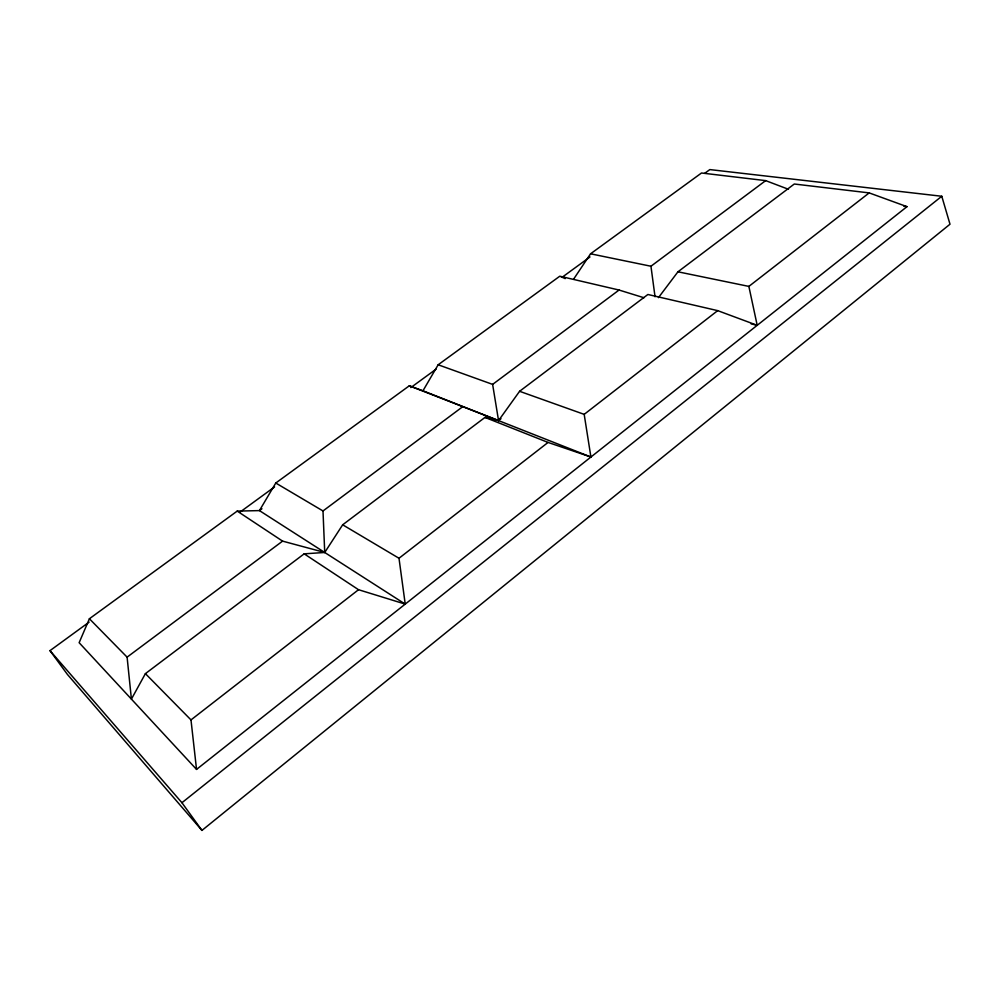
<?xml version="1.0" encoding="UTF-8"?>
<svg xmlns="http://www.w3.org/2000/svg" width="1000" height="1000" viewBox="0 0 1000 1000"><rect width="100%" height="100%" fill="white"/><g stroke="black" fill="none" stroke-linecap="round" stroke-linejoin="round"><path stroke-width="1.5" d="M89.4 618.75L127.1 657.15L131.412 699.125L145.4 673.637L304.175 553.837L324.725 552.475L342.675 524.8L399 558.263L405.225 604.113L259.438 510.6L237.213 511.1L89.4 618.75L79.138 642.7L196.537 769.412L906.988 206.663L869.188 192.9L794.3 184.013L677.95 271.8L658.438 297.663M261.95 508.75L259.438 510.6L275.775 483.025L409.3 385.8L422.962 390.788L438.162 364.775L559.788 276.212L619.05 290.038L643.975 297.75M573.65 279.1L590.562 253.8L701.513 173L765.675 180.625L788.45 189.275M869.188 192.9L748.863 286.4L757.2 325.312L717.675 310.637L647.887 294.488L519.587 391.3L498.55 420.6L409.3 385.8M342.675 524.8L484.988 417.413L498.55 420.6L492.625 384.387L438.162 364.775M89.113 622.125L50 650.638L67.45 674.475L201.95 830.413L950 224.213L941.775 196.262L709.837 169.587L704.788 173.263M201.95 830.413L181.938 802.725L941.775 196.262M196.537 769.412L190.987 719.912L358.525 589.712L405.225 604.113M399 558.263L548.062 442.438L590.913 457.025L584.188 414.363L717.675 310.637M498.5 420.575L500.975 418.7M127.1 657.15L282.587 541.125L324.725 552.475L323 510.962L462.55 406.825M492.625 384.387L619.05 290.038M590.562 253.8L650.95 266.238L765.675 180.625M240.512 511.75L274.575 486.912M410.825 387.575L436.062 369.175M562.225 277.2L589.987 256.962M903.888 206.275L906.988 206.663M677.95 271.8L748.863 286.4M751.15 323.888L757.2 325.312M519.587 391.3L584.188 414.363M422.962 390.788L590.913 457.025M484.988 417.413L548.062 442.438M561.138 276.812L565.2 278.612M275.775 483.025L323 510.962M304.175 553.837L358.525 589.712M237.213 511.1L282.587 541.125M145.4 673.637L190.987 719.912M50 650.638L181.938 802.725M650.95 266.238L655.037 296.775"/></g></svg>
